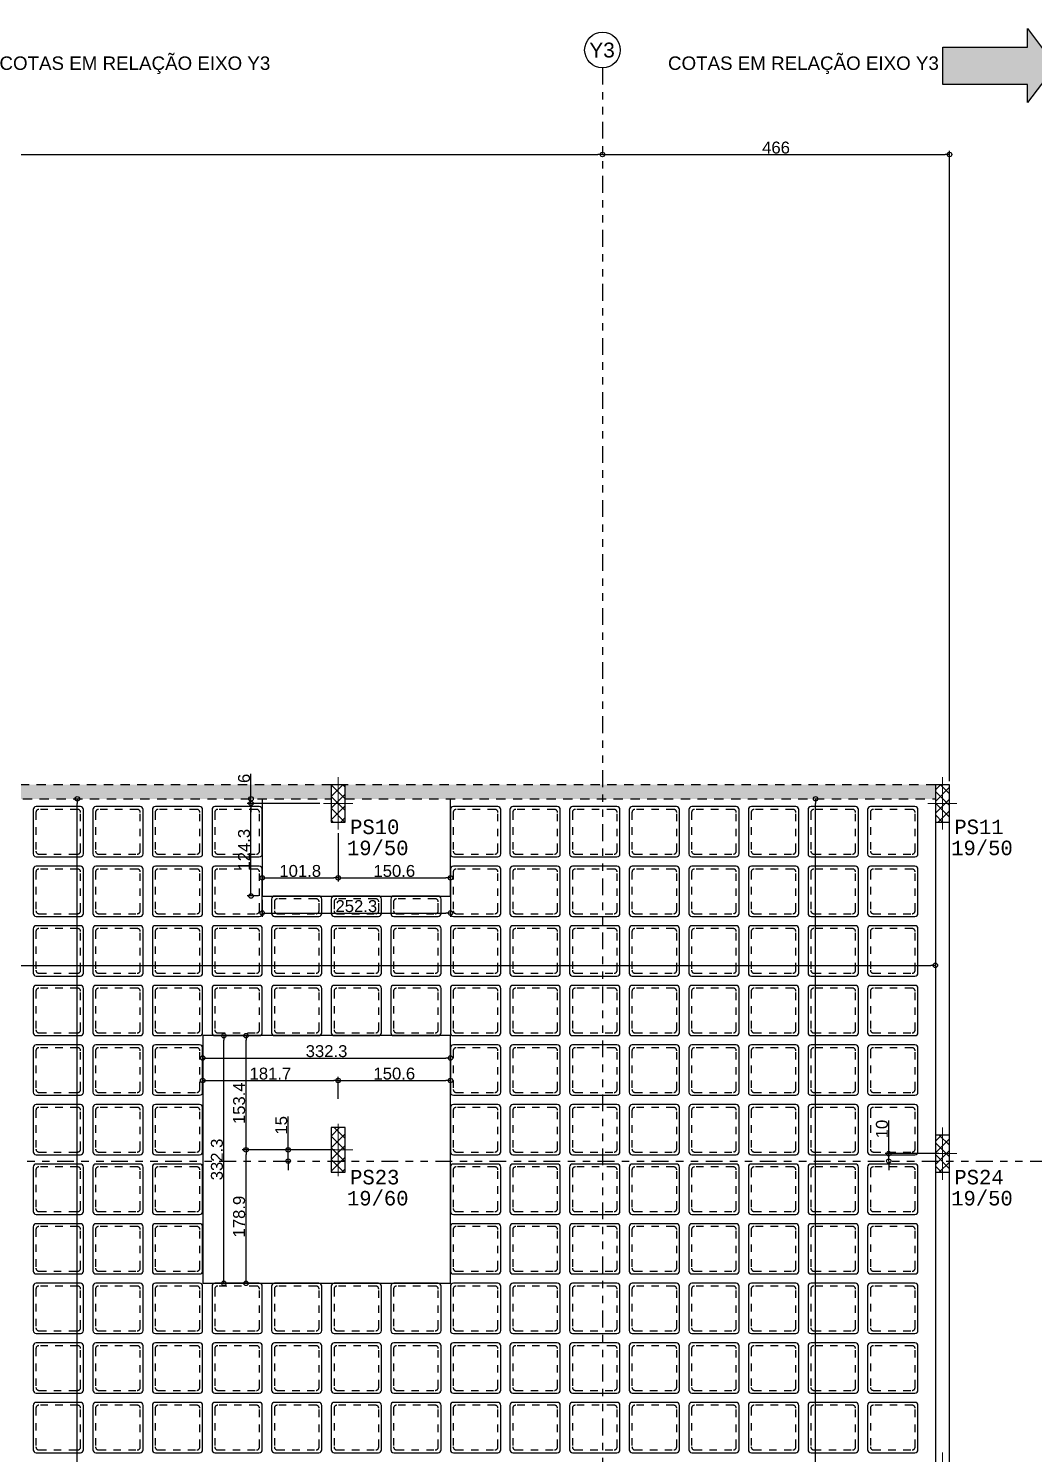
# Model space of a CAD drawing. Header units: millimetres. Extents: x -967 to 563, y -1588 to 506.
# Drawn here: x 88.46 to 101.96, y -235.92 to -216.78 of the extents above; entities that cross this region are included whole.
import ezdxf
from ezdxf.enums import TextEntityAlignment as Align

# ---------------------------------------------------------------- set-up
doc = ezdxf.new("R2010")
doc.units = ezdxf.units.MM
for name, pattern in [('CONTINU', [0]), ('CYPE_RAYAPUNTOPUNTO', [0.45, 0.225, -0.075, 0, -0.075, 0, -0.075]), ('DASHDOT', [1, 0.5, -0.25, 0, -0.25]), ('ESTILO_TQS_0001', [1, 0.7, -0.3]), ('HIDDEN2', [0.1875, 0.125, -0.0625])]:
    doc.linetypes.add(name, pattern=pattern)
for name, color, linetype in [('1', 5, 'Continuous'), ('12', 4, 'Continuous'), ('208', 13, 'Continuous'), ('251', 5, 'Continuous'), ('252', 153, 'ESTILO_TQS_0001'), ('4', 2, 'Continuous'), ('9', 7, 'Continuous'), ('A_htc_alv', 7, 'Continuous'), ('COTAS', 1, 'Continuous'), ('EIXOS', 8, 'DASHDOT'), ('TEXTO_EIXOS', 7, 'Continuous')]:
    doc.layers.add(name, color=color, linetype=linetype)
doc.layers.add('PILAR_EIXOS', color=1, linetype='Continuous', lineweight=0)
doc.styles.add('ARIAL', font='arial.ttf')
doc.styles.add('CYPETXT', font='arial.ttf', dxfattribs={"height": 0.2})
doc.styles.add('TQS_LUCIDA_CONSOLE', font='lucon.TTF')
doc.dimstyles.new('AVILLA 100 2', dxfattribs={"dimtxt": 0.16, "dimasz": 0.06, "dimexe": 0.05, "dimexo": 0.05, "dimgap": 0.01, "dimtad": 3, "dimdec": 1, "dimlfac": 100, "dimzin": 9, "dimdsep": 46, "dimtxsty": 'ARIAL', "dimblk": 'ORIGIN', "dimcen": 1.5, "dimclrd": 10, "dimclre": 10, "dimclrt": 7, "dimadec": 0, "dimazin": 0, "dimtfac": 1, "dimtdec": 1, "dimtmove": 0, "dimatfit": 1, "dimfxl": 1, "dimarcsym": 0})
pattern_1 = [(45, (685.15059, -106.08026), (-0.078577241, 0.078577241), []), (135, (685.15059, -106.08026), (-0.078577241, -0.078577241), [])]

# ---------------------------------------------------------------- blocks, each defined once
blk = doc.blocks.new('_VAONER063700637000750007500')
at = {"layer": '251', "color": 8}
for p, q in [((-33.725, 29.725), (-33.725, -29.725)), ((29.725, 33.725), (-29.725, 33.725)), ((33.725, -29.725), (33.725, 29.725)), ((-29.725, -33.725), (29.725, -33.725))]:
    blk.add_line(p, q, dxfattribs=at)
for centre, start, end in [((-29.725, 29.725), 90, 180), ((29.725, 29.725), 0, 90), ((-29.725, -29.725), 180, 270), ((29.725, -29.725), 270, 0)]:
    blk.add_arc(centre, 4, start, end, dxfattribs=at)
at = {"layer": '252', "color": 8}
for p, q in [((-29.975, 25.975), (-29.975, -25.975)), ((25.975, 29.975), (-25.975, 29.975)), ((29.975, -25.975), (29.975, 25.975)), ((-25.975, -29.975), (25.975, -29.975))]:
    blk.add_line(p, q, dxfattribs=at)
for centre, start, end in [((-25.975, 25.975), 90, 180), ((25.975, 25.975), 0, 90), ((-25.975, -25.975), 180, 270), ((25.975, -25.975), 270, 0)]:
    blk.add_arc(centre, 4, start, end, dxfattribs=at)
blk = doc.blocks.new('_VAONER063700237000750007500')
at = {"layer": '251', "color": 8}
for p, q in [((-33.725, 9.725), (-33.725, -9.725)), ((29.725, 13.725), (-29.725, 13.725)), ((33.725, -9.725), (33.725, 9.725)), ((-29.725, -13.725), (29.725, -13.725))]:
    blk.add_line(p, q, dxfattribs=at)
for centre, start, end in [((-29.725, 9.725), 90, 180), ((29.725, 9.725), 0, 90), ((-29.725, -9.725), 180, 270), ((29.725, -9.725), 270, 0)]:
    blk.add_arc(centre, 4, start, end, dxfattribs=at)
at = {"layer": '252', "color": 8}
for p, q in [((-29.975, 5.975), (-29.975, -5.975)), ((25.975, 9.975), (-25.975, 9.975)), ((29.975, -5.975), (29.975, 5.975)), ((-25.975, -9.975), (25.975, -9.975))]:
    blk.add_line(p, q, dxfattribs=at)
for centre, start, end in [((-25.975, 5.975), 90, 180), ((25.975, 5.975), 0, 90), ((-25.975, -5.975), 180, 270), ((25.975, -5.975), 270, 0)]:
    blk.add_arc(centre, 4, start, end, dxfattribs=at)
blk = doc.blocks.new('NERVURADA TÉRREO 1 MODELO 2 (LO) R0')
at = {"layer": '208', "xscale": 0.01, "yscale": 0.01, "zscale": 0.01}
for name, p in [('_VAONER063700637000750007500', (761.035, -740.73)), ('_VAONER063700637000750007500', (761.835, -740.73)), ('_VAONER063700637000750007500', (762.634, -740.73)), ('_VAONER063700637000750007500', (763.434, -740.73)), ('_VAONER063700637000750007500', (766.632, -740.73)), ('_VAONER063700637000750007500', (767.431, -740.73)), ('_VAONER063700637000750007500', (768.231, -740.73)), ('_VAONER063700637000750007500', (769.03, -740.73)), ('_VAONER063700637000750007500', (769.83, -740.73)), ('_VAONER063700637000750007500', (770.629, -740.73)), ('_VAONER063700637000750007500', (771.429, -740.73)), ('_VAONER063700637000750007500', (772.228, -740.73)), ('_VAONER063700637000750007500', (761.035, -741.53)), ('_VAONER063700637000750007500', (761.835, -741.53)), ('_VAONER063700637000750007500', (762.634, -741.53)), ('_VAONER063700637000750007500', (763.434, -741.53)), ('_VAONER063700637000750007500', (766.632, -741.53)), ('_VAONER063700637000750007500', (767.431, -741.53)), ('_VAONER063700637000750007500', (768.231, -741.53)), ('_VAONER063700637000750007500', (769.03, -741.53)), ('_VAONER063700637000750007500', (769.83, -741.53)), ('_VAONER063700637000750007500', (770.629, -741.53)), ('_VAONER063700637000750007500', (771.429, -741.53)), ('_VAONER063700637000750007500', (772.228, -741.53)), ('_VAONER063700237000750007500', (764.233, -741.73)), ('_VAONER063700237000750007500', (765.033, -741.73)), ('_VAONER063700237000750007500', (765.832, -741.73)), ('_VAONER063700637000750007500', (761.035, -742.329)), ('_VAONER063700637000750007500', (761.835, -742.329)), ('_VAONER063700637000750007500', (762.634, -742.329)), ('_VAONER063700637000750007500', (763.434, -742.329)), ('_VAONER063700637000750007500', (764.233, -742.329)), ('_VAONER063700637000750007500', (765.033, -742.329)), ('_VAONER063700637000750007500', (765.832, -742.329)), ('_VAONER063700637000750007500', (766.632, -742.329)), ('_VAONER063700637000750007500', (767.431, -742.329)), ('_VAONER063700637000750007500', (768.231, -742.329)), ('_VAONER063700637000750007500', (769.03, -742.329)), ('_VAONER063700637000750007500', (769.83, -742.329)), ('_VAONER063700637000750007500', (770.629, -742.329)), ('_VAONER063700637000750007500', (771.429, -742.329)), ('_VAONER063700637000750007500', (772.228, -742.329)), ('_VAONER063700637000750007500', (761.035, -743.129)), ('_VAONER063700637000750007500', (761.835, -743.129)), ('_VAONER063700637000750007500', (762.634, -743.129)), ('_VAONER063700637000750007500', (763.434, -743.129)), ('_VAONER063700637000750007500', (764.233, -743.129)), ('_VAONER063700637000750007500', (765.033, -743.129)), ('_VAONER063700637000750007500', (765.832, -743.129)), ('_VAONER063700637000750007500', (766.632, -743.129)), ('_VAONER063700637000750007500', (767.431, -743.129)), ('_VAONER063700637000750007500', (768.231, -743.129)), ('_VAONER063700637000750007500', (769.03, -743.129)), ('_VAONER063700637000750007500', (769.83, -743.129)), ('_VAONER063700637000750007500', (770.629, -743.129)), ('_VAONER063700637000750007500', (771.429, -743.129)), ('_VAONER063700637000750007500', (772.228, -743.129)), ('_VAONER063700637000750007500', (761.035, -743.928)), ('_VAONER063700637000750007500', (761.835, -743.928)), ('_VAONER063700637000750007500', (762.634, -743.928)), ('_VAONER063700637000750007500', (766.632, -743.928)), ('_VAONER063700637000750007500', (767.431, -743.928)), ('_VAONER063700637000750007500', (768.231, -743.928)), ('_VAONER063700637000750007500', (769.03, -743.928)), ('_VAONER063700637000750007500', (769.83, -743.928)), ('_VAONER063700637000750007500', (770.629, -743.928)), ('_VAONER063700637000750007500', (771.429, -743.928)), ('_VAONER063700637000750007500', (772.228, -743.928)), ('_VAONER063700637000750007500', (761.035, -744.728)), ('_VAONER063700637000750007500', (761.835, -744.728)), ('_VAONER063700637000750007500', (762.634, -744.728)), ('_VAONER063700637000750007500', (766.632, -744.728)), ('_VAONER063700637000750007500', (767.431, -744.728)), ('_VAONER063700637000750007500', (768.231, -744.728)), ('_VAONER063700637000750007500', (769.03, -744.728)), ('_VAONER063700637000750007500', (769.83, -744.728)), ('_VAONER063700637000750007500', (770.629, -744.728)), ('_VAONER063700637000750007500', (771.429, -744.728)), ('_VAONER063700637000750007500', (772.228, -744.728)), ('_VAONER063700637000750007500', (761.035, -745.527)), ('_VAONER063700637000750007500', (761.835, -745.527)), ('_VAONER063700637000750007500', (762.634, -745.527)), ('_VAONER063700637000750007500', (766.632, -745.527)), ('_VAONER063700637000750007500', (767.431, -745.527)), ('_VAONER063700637000750007500', (768.231, -745.527)), ('_VAONER063700637000750007500', (769.03, -745.527)), ('_VAONER063700637000750007500', (769.83, -745.527)), ('_VAONER063700637000750007500', (770.629, -745.527)), ('_VAONER063700637000750007500', (771.429, -745.527)), ('_VAONER063700637000750007500', (772.228, -745.527)), ('_VAONER063700637000750007500', (761.035, -746.327)), ('_VAONER063700637000750007500', (761.835, -746.327)), ('_VAONER063700637000750007500', (762.634, -746.327)), ('_VAONER063700637000750007500', (766.632, -746.327)), ('_VAONER063700637000750007500', (767.431, -746.327)), ('_VAONER063700637000750007500', (768.231, -746.327)), ('_VAONER063700637000750007500', (769.03, -746.327)), ('_VAONER063700637000750007500', (769.83, -746.327)), ('_VAONER063700637000750007500', (770.629, -746.327)), ('_VAONER063700637000750007500', (771.429, -746.327)), ('_VAONER063700637000750007500', (772.228, -746.327)), ('_VAONER063700637000750007500', (761.035, -747.126)), ('_VAONER063700637000750007500', (761.835, -747.126)), ('_VAONER063700637000750007500', (762.634, -747.126)), ('_VAONER063700637000750007500', (763.434, -747.126)), ('_VAONER063700637000750007500', (764.233, -747.126)), ('_VAONER063700637000750007500', (765.033, -747.126)), ('_VAONER063700637000750007500', (765.832, -747.126)), ('_VAONER063700637000750007500', (766.632, -747.126)), ('_VAONER063700637000750007500', (767.431, -747.126)), ('_VAONER063700637000750007500', (768.231, -747.126)), ('_VAONER063700637000750007500', (769.03, -747.126)), ('_VAONER063700637000750007500', (769.83, -747.126)), ('_VAONER063700637000750007500', (770.629, -747.126)), ('_VAONER063700637000750007500', (771.429, -747.126)), ('_VAONER063700637000750007500', (772.228, -747.126)), ('_VAONER063700637000750007500', (761.035, -747.926)), ('_VAONER063700637000750007500', (761.835, -747.926)), ('_VAONER063700637000750007500', (762.634, -747.926)), ('_VAONER063700637000750007500', (763.434, -747.926)), ('_VAONER063700637000750007500', (764.233, -747.926)), ('_VAONER063700637000750007500', (765.033, -747.926)), ('_VAONER063700637000750007500', (765.832, -747.926)), ('_VAONER063700637000750007500', (766.632, -747.926)), ('_VAONER063700637000750007500', (767.431, -747.926)), ('_VAONER063700637000750007500', (768.231, -747.926)), ('_VAONER063700637000750007500', (769.03, -747.926)), ('_VAONER063700637000750007500', (769.83, -747.926)), ('_VAONER063700637000750007500', (770.629, -747.926)), ('_VAONER063700637000750007500', (771.429, -747.926)), ('_VAONER063700637000750007500', (772.228, -747.926)), ('_VAONER063700637000750007500', (761.035, -748.725)), ('_VAONER063700637000750007500', (761.835, -748.725)), ('_VAONER063700637000750007500', (762.634, -748.725)), ('_VAONER063700637000750007500', (763.434, -748.725)), ('_VAONER063700637000750007500', (764.233, -748.725)), ('_VAONER063700637000750007500', (765.033, -748.725)), ('_VAONER063700637000750007500', (765.832, -748.725)), ('_VAONER063700637000750007500', (766.632, -748.725)), ('_VAONER063700637000750007500', (767.431, -748.725)), ('_VAONER063700637000750007500', (768.231, -748.725)), ('_VAONER063700637000750007500', (769.03, -748.725)), ('_VAONER063700637000750007500', (769.83, -748.725)), ('_VAONER063700637000750007500', (770.629, -748.725)), ('_VAONER063700637000750007500', (771.429, -748.725)), ('_VAONER063700637000750007500', (772.228, -748.725))]:
    blk.add_blockref(name, p, dxfattribs=at)
blk = doc.blocks.new('Eixos do pilar')
at = {"layer": 'PILAR_EIXOS'}
for p, q in [((0, -0.5), (0, 0.5)), ((-0.5, 0), (0.5, 0))]:
    blk.add_line(p, q, dxfattribs=at)
blk = doc.blocks.new('_Origin')
at = {"color": 0, "linetype": 'ByBlock', "lineweight": -2}
blk.add_line((0, 0), (-1, 0), dxfattribs=at)
blk.add_circle((0, 0), 0.5, dxfattribs=at)
blk = doc.blocks.new('*D50')
at = {"layer": 'COTAS', "color": 10, "lineweight": -2, "transparency": 16777216}
blk.add_line((748.944, -131.643), (768.274, -131.643), dxfattribs=at)
at = {"layer": 'Defpoints', "color": 0, "transparency": 16777216}
for p in [(748.884, -131.643), (768.334, -131.643), (768.334, -131.643)]:
    blk.add_point(p, dxfattribs=at)
at = {"layer": 'COTAS', "color": 10, "lineweight": -2, "transparency": 16777216, "xscale": 0.06, "yscale": 0.06, "zscale": 0.06, "rotation": 180}
blk.add_blockref('_Origin', (748.884, -131.643), dxfattribs=at)
at = {"layer": 'COTAS', "color": 10, "lineweight": -2, "transparency": 16777216, "xscale": 0.06, "yscale": 0.06, "zscale": 0.06}
blk.add_blockref('_Origin', (768.334, -131.643), dxfattribs=at)
at = {"layer": 'COTAS', "color": 7, "transparency": 16777216, "insert": (758.609, -131.551), "char_height": 0.16, "attachment_point": 5, "style": 'ARIAL'}
blk.add_mtext('1945', dxfattribs=at)
blk = doc.blocks.new('*D53')
at = {"layer": 'COTAS', "color": 10, "linetype": 'ByBlock', "lineweight": -2, "transparency": 16777216}
for p, q in [((772.989, -140.05), (772.989, -131.593)), ((768.394, -131.643), (772.929, -131.643))]:
    blk.add_line(p, q, dxfattribs=at)
at = {"layer": 'Defpoints', "color": 0, "linetype": 'ByBlock', "transparency": 16777216}
for p in [(768.334, -131.643), (772.989, -131.643), (772.989, -140.1)]:
    blk.add_point(p, dxfattribs=at)
at = {"layer": 'COTAS', "color": 10, "linetype": 'ByBlock', "lineweight": -2, "transparency": 16777216, "xscale": 0.06, "yscale": 0.06, "zscale": 0.06, "rotation": 180}
blk.add_blockref('_Origin', (768.334, -131.643), dxfattribs=at)
at = {"layer": 'COTAS', "color": 10, "linetype": 'ByBlock', "lineweight": -2, "transparency": 16777216, "xscale": 0.06, "yscale": 0.06, "zscale": 0.06}
blk.add_blockref('_Origin', (772.989, -131.643), dxfattribs=at)
at = {"layer": 'COTAS', "color": 7, "linetype": 'ByBlock', "transparency": 16777216, "insert": (770.662, -131.551), "char_height": 0.16, "attachment_point": 5, "style": 'ARIAL'}
blk.add_mtext('466', dxfattribs=at)
blk = doc.blocks.new('*D709')
at = {"layer": 'COTAS', "color": 10, "linetype": 'ByBlock', "lineweight": -2, "transparency": 16777216}
for p, q in [((873.964, -572.77), (873.964, -573.42)), ((872.946, -573.012), (872.946, -573.42)), ((873.006, -573.37), (873.904, -573.37))]:
    blk.add_line(p, q, dxfattribs=at)
at = {"layer": 'Defpoints', "color": 0, "linetype": 'ByBlock', "transparency": 16777216}
for p in [(873.964, -572.72), (872.946, -572.962), (873.964, -573.37)]:
    blk.add_point(p, dxfattribs=at)
at = {"layer": 'COTAS', "color": 10, "linetype": 'ByBlock', "lineweight": -2, "transparency": 16777216, "xscale": 0.06, "yscale": 0.06, "zscale": 0.06, "rotation": 180}
blk.add_blockref('_Origin', (872.946, -573.37), dxfattribs=at)
at = {"layer": 'COTAS', "color": 10, "linetype": 'ByBlock', "lineweight": -2, "transparency": 16777216, "xscale": 0.06, "yscale": 0.06, "zscale": 0.06}
blk.add_blockref('_Origin', (873.964, -573.37), dxfattribs=at)
at = {"layer": 'COTAS', "color": 7, "linetype": 'ByBlock', "transparency": 16777216, "insert": (873.455, -573.278), "char_height": 0.16, "attachment_point": 5, "style": 'ARIAL'}
blk.add_mtext('101.8', dxfattribs=at)
blk = doc.blocks.new('*D710')
at = {"layer": 'COTAS', "color": 10, "linetype": 'ByBlock', "lineweight": -2, "transparency": 16777216}
for p, q in [((873.964, -572.77), (873.964, -573.42)), ((874.024, -573.37), (875.41, -573.37))]:
    blk.add_line(p, q, dxfattribs=at)
at = {"layer": 'Defpoints', "color": 0, "linetype": 'ByBlock', "transparency": 16777216}
for p in [(873.964, -572.72), (875.47, -573.37), (875.47, -573.37)]:
    blk.add_point(p, dxfattribs=at)
at = {"layer": 'COTAS', "color": 10, "linetype": 'ByBlock', "lineweight": -2, "transparency": 16777216, "xscale": 0.06, "yscale": 0.06, "zscale": 0.06, "rotation": 180}
blk.add_blockref('_Origin', (873.964, -573.37), dxfattribs=at)
at = {"layer": 'COTAS', "color": 10, "linetype": 'ByBlock', "lineweight": -2, "transparency": 16777216, "xscale": 0.06, "yscale": 0.06, "zscale": 0.06}
blk.add_blockref('_Origin', (875.47, -573.37), dxfattribs=at)
at = {"layer": 'COTAS', "color": 7, "linetype": 'ByBlock', "transparency": 16777216, "insert": (874.717, -573.278), "char_height": 0.16, "attachment_point": 5, "style": 'ARIAL'}
blk.add_mtext('150.6', dxfattribs=at)
blk = doc.blocks.new('*D711')
at = {"layer": 'COTAS', "color": 10, "linetype": 'ByBlock', "lineweight": -2, "transparency": 16777216}
for p, q in [((872.946, -573.663), (872.946, -573.892)), ((875.47, -573.663), (875.47, -573.892)), ((873.006, -573.842), (875.41, -573.842))]:
    blk.add_line(p, q, dxfattribs=at)
at = {"layer": 'Defpoints', "color": 0, "linetype": 'ByBlock', "transparency": 16777216}
for p in [(872.946, -573.613), (875.47, -573.613), (875.47, -573.842)]:
    blk.add_point(p, dxfattribs=at)
at = {"layer": 'COTAS', "color": 10, "linetype": 'ByBlock', "lineweight": -2, "transparency": 16777216, "xscale": 0.06, "yscale": 0.06, "zscale": 0.06, "rotation": 180}
blk.add_blockref('_Origin', (872.946, -573.842), dxfattribs=at)
at = {"layer": 'COTAS', "color": 10, "linetype": 'ByBlock', "lineweight": -2, "transparency": 16777216, "xscale": 0.06, "yscale": 0.06, "zscale": 0.06}
blk.add_blockref('_Origin', (875.47, -573.842), dxfattribs=at)
at = {"layer": 'COTAS', "color": 7, "linetype": 'ByBlock', "transparency": 16777216, "insert": (874.208, -573.75), "char_height": 0.16, "attachment_point": 5, "style": 'ARIAL'}
blk.add_mtext('252.3', dxfattribs=at)
blk = doc.blocks.new('*D712')
at = {"layer": 'COTAS', "color": 10, "linetype": 'ByBlock', "lineweight": -2, "transparency": 16777216}
for p, q in [((873.719, -572.37), (872.744, -572.37)), ((872.794, -573.553), (872.794, -572.43)), ((872.896, -573.613), (872.744, -573.613))]:
    blk.add_line(p, q, dxfattribs=at)
at = {"layer": 'Defpoints', "color": 0, "linetype": 'ByBlock', "transparency": 16777216}
for p in [(872.794, -572.37), (873.769, -572.37), (872.946, -573.613)]:
    blk.add_point(p, dxfattribs=at)
at = {"layer": 'COTAS', "color": 10, "linetype": 'ByBlock', "lineweight": -2, "transparency": 16777216, "xscale": 0.06, "yscale": 0.06, "zscale": 0.06}
for p, rotation in [((872.794, -572.37), 90), ((872.794, -573.613), 270)]:
    blk.add_blockref('_Origin', p, dxfattribs=dict(at, rotation=rotation))
at = {"layer": 'COTAS', "color": 7, "linetype": 'ByBlock', "transparency": 16777216, "insert": (872.702, -572.992), "char_height": 0.16, "attachment_point": 5, "rotation": 90, "style": 'ARIAL'}
blk.add_mtext('124.3', dxfattribs=at)
blk = doc.blocks.new('*D713')
at = {"layer": 'COTAS', "color": 10, "linetype": 'ByBlock', "lineweight": -2, "transparency": 16777216}
for p, q in [((872.794, -572.25), (872.794, -571.972)), ((873.719, -572.37), (872.744, -572.37)), ((872.794, -572.37), (872.794, -572.31)), ((872.794, -572.43), (872.794, -572.49))]:
    blk.add_line(p, q, dxfattribs=at)
at = {"layer": 'Defpoints', "color": 0, "linetype": 'ByBlock', "transparency": 16777216}
for p in [(872.794, -572.31), (872.794, -572.31), (873.769, -572.37)]:
    blk.add_point(p, dxfattribs=at)
at = {"layer": 'COTAS', "color": 10, "linetype": 'ByBlock', "lineweight": -2, "transparency": 16777216, "xscale": 0.06, "yscale": 0.06, "zscale": 0.06}
for p, rotation in [((872.794, -572.31), 270), ((872.794, -572.37), 90)]:
    blk.add_blockref('_Origin', p, dxfattribs=dict(at, rotation=rotation))
at = {"layer": 'COTAS', "color": 7, "linetype": 'ByBlock', "transparency": 16777216, "insert": (872.702, -572.035), "char_height": 0.16, "attachment_point": 5, "rotation": 90, "style": 'ARIAL'}
blk.add_mtext('6', dxfattribs=at)
blk = doc.blocks.new('*D448')
at = {"layer": 'COTAS', "color": 10, "linetype": 'ByBlock', "lineweight": -2, "transparency": 16777216}
for p, q in [((872.207, -576.088), (873.904, -576.088)), ((873.964, -576.334), (873.964, -576.038))]:
    blk.add_line(p, q, dxfattribs=at)
at = {"layer": 'Defpoints', "color": 0, "linetype": 'ByBlock', "transparency": 16777216}
for p in [(872.147, -576.088), (873.964, -576.088), (873.964, -576.384)]:
    blk.add_point(p, dxfattribs=at)
at = {"layer": 'COTAS', "color": 10, "linetype": 'ByBlock', "lineweight": -2, "transparency": 16777216, "xscale": 0.06, "yscale": 0.06, "zscale": 0.06, "rotation": 180}
blk.add_blockref('_Origin', (872.147, -576.088), dxfattribs=at)
at = {"layer": 'COTAS', "color": 10, "linetype": 'ByBlock', "lineweight": -2, "transparency": 16777216, "xscale": 0.06, "yscale": 0.06, "zscale": 0.06}
blk.add_blockref('_Origin', (873.964, -576.088), dxfattribs=at)
at = {"layer": 'COTAS', "color": 7, "linetype": 'ByBlock', "transparency": 16777216, "insert": (873.055, -575.997), "char_height": 0.16, "attachment_point": 5, "style": 'ARIAL'}
blk.add_mtext('181.7', dxfattribs=at)
blk = doc.blocks.new('*D449')
at = {"layer": 'COTAS', "color": 10, "linetype": 'ByBlock', "lineweight": -2, "transparency": 16777216}
for p, q in [((873.964, -576.334), (873.964, -576.038)), ((874.024, -576.088), (875.41, -576.088))]:
    blk.add_line(p, q, dxfattribs=at)
at = {"layer": 'Defpoints', "color": 0, "linetype": 'ByBlock', "transparency": 16777216}
for p in [(875.47, -576.088), (875.47, -576.088), (873.964, -576.384)]:
    blk.add_point(p, dxfattribs=at)
at = {"layer": 'COTAS', "color": 10, "linetype": 'ByBlock', "lineweight": -2, "transparency": 16777216, "xscale": 0.06, "yscale": 0.06, "zscale": 0.06, "rotation": 180}
blk.add_blockref('_Origin', (873.964, -576.088), dxfattribs=at)
at = {"layer": 'COTAS', "color": 10, "linetype": 'ByBlock', "lineweight": -2, "transparency": 16777216, "xscale": 0.06, "yscale": 0.06, "zscale": 0.06}
blk.add_blockref('_Origin', (875.47, -576.088), dxfattribs=at)
at = {"layer": 'COTAS', "color": 7, "linetype": 'ByBlock', "transparency": 16777216, "insert": (874.717, -575.997), "char_height": 0.16, "attachment_point": 5, "style": 'ARIAL'}
blk.add_mtext('150.6', dxfattribs=at)
blk = doc.blocks.new('*D450')
at = {"layer": 'COTAS', "color": 10, "linetype": 'ByBlock', "lineweight": -2, "transparency": 16777216}
blk.add_line((872.207, -575.787), (875.41, -575.787), dxfattribs=at)
at = {"layer": 'Defpoints', "color": 0, "linetype": 'ByBlock', "transparency": 16777216}
for p in [(872.147, -575.787), (875.47, -575.787), (875.47, -575.787)]:
    blk.add_point(p, dxfattribs=at)
at = {"layer": 'COTAS', "color": 10, "linetype": 'ByBlock', "lineweight": -2, "transparency": 16777216, "xscale": 0.06, "yscale": 0.06, "zscale": 0.06, "rotation": 180}
blk.add_blockref('_Origin', (872.147, -575.787), dxfattribs=at)
at = {"layer": 'COTAS', "color": 10, "linetype": 'ByBlock', "lineweight": -2, "transparency": 16777216, "xscale": 0.06, "yscale": 0.06, "zscale": 0.06}
blk.add_blockref('_Origin', (875.47, -575.787), dxfattribs=at)
at = {"layer": 'COTAS', "color": 7, "linetype": 'ByBlock', "transparency": 16777216, "insert": (873.808, -575.696), "char_height": 0.16, "attachment_point": 5, "style": 'ARIAL'}
blk.add_mtext('332.3', dxfattribs=at)
blk = doc.blocks.new('*D451')
at = {"layer": 'COTAS', "color": 10, "linetype": 'ByBlock', "lineweight": -2, "transparency": 16777216}
for p, q in [((873.561, -577.02), (872.678, -577.02)), ((872.728, -578.75), (872.728, -577.08)), ((872.659, -578.81), (872.778, -578.81))]:
    blk.add_line(p, q, dxfattribs=at)
at = {"layer": 'Defpoints', "color": 0, "linetype": 'ByBlock', "transparency": 16777216}
for p in [(872.728, -577.02), (873.611, -577.02), (872.609, -578.81)]:
    blk.add_point(p, dxfattribs=at)
at = {"layer": 'COTAS', "color": 10, "linetype": 'ByBlock', "lineweight": -2, "transparency": 16777216, "xscale": 0.06, "yscale": 0.06, "zscale": 0.06}
for p, rotation in [((872.728, -577.02), 90), ((872.728, -578.81), 270)]:
    blk.add_blockref('_Origin', p, dxfattribs=dict(at, rotation=rotation))
at = {"layer": 'COTAS', "color": 7, "linetype": 'ByBlock', "transparency": 16777216, "insert": (872.636, -577.915), "char_height": 0.16, "attachment_point": 5, "rotation": 90, "style": 'ARIAL'}
blk.add_mtext('178.9', dxfattribs=at)
blk = doc.blocks.new('*D452')
at = {"layer": 'COTAS', "color": 10, "linetype": 'ByBlock', "lineweight": -2, "transparency": 16777216}
for p, q in [((872.728, -576.96), (872.728, -575.547)), ((873.561, -577.02), (872.678, -577.02))]:
    blk.add_line(p, q, dxfattribs=at)
at = {"layer": 'Defpoints', "color": 0, "linetype": 'ByBlock', "transparency": 16777216}
for p in [(872.728, -575.487), (872.728, -575.487), (873.611, -577.02)]:
    blk.add_point(p, dxfattribs=at)
at = {"layer": 'COTAS', "color": 10, "linetype": 'ByBlock', "lineweight": -2, "transparency": 16777216, "xscale": 0.06, "yscale": 0.06, "zscale": 0.06}
for p, rotation in [((872.728, -575.487), 90), ((872.728, -577.02), 270)]:
    blk.add_blockref('_Origin', p, dxfattribs=dict(at, rotation=rotation))
at = {"layer": 'COTAS', "color": 7, "linetype": 'ByBlock', "transparency": 16777216, "insert": (872.636, -576.394), "char_height": 0.16, "attachment_point": 5, "rotation": 90, "style": 'ARIAL'}
blk.add_mtext('153.4', dxfattribs=at)
blk = doc.blocks.new('*D453')
at = {"layer": 'COTAS', "color": 10, "linetype": 'ByBlock', "lineweight": -2, "transparency": 16777216}
for p, q in [((872.678, -575.487), (872.38, -575.487)), ((872.43, -578.75), (872.43, -575.547)), ((872.559, -578.81), (872.38, -578.81))]:
    blk.add_line(p, q, dxfattribs=at)
at = {"layer": 'Defpoints', "color": 0, "linetype": 'ByBlock', "transparency": 16777216}
for p in [(872.43, -575.487), (872.728, -575.487), (872.609, -578.81)]:
    blk.add_point(p, dxfattribs=at)
at = {"layer": 'COTAS', "color": 10, "linetype": 'ByBlock', "lineweight": -2, "transparency": 16777216, "xscale": 0.06, "yscale": 0.06, "zscale": 0.06}
for p, rotation in [((872.43, -575.487), 90), ((872.43, -578.81), 270)]:
    blk.add_blockref('_Origin', p, dxfattribs=dict(at, rotation=rotation))
at = {"layer": 'COTAS', "color": 7, "linetype": 'ByBlock', "transparency": 16777216, "insert": (872.338, -577.148), "char_height": 0.16, "attachment_point": 5, "rotation": 90, "style": 'ARIAL'}
blk.add_mtext('332.3', dxfattribs=at)
blk = doc.blocks.new('*D777')
at = {"layer": 'COTAS', "color": 10, "linetype": 'ByBlock', "lineweight": -2, "transparency": 16777216}
blk.add_line((812.908, -574.544), (881.914, -574.544), dxfattribs=at)
at = {"layer": 'Defpoints', "color": 0, "linetype": 'ByBlock', "transparency": 16777216}
for p in [(812.848, -574.544), (881.974, -574.544), (881.974, -574.544)]:
    blk.add_point(p, dxfattribs=at)
at = {"layer": 'COTAS', "color": 10, "linetype": 'ByBlock', "lineweight": -2, "transparency": 16777216, "xscale": 0.06, "yscale": 0.06, "zscale": 0.06, "rotation": 180}
blk.add_blockref('_Origin', (812.848, -574.544), dxfattribs=at)
at = {"layer": 'COTAS', "color": 10, "linetype": 'ByBlock', "lineweight": -2, "transparency": 16777216, "xscale": 0.06, "yscale": 0.06, "zscale": 0.06}
blk.add_blockref('_Origin', (881.974, -574.544), dxfattribs=at)
at = {"layer": 'COTAS', "color": 7, "linetype": 'ByBlock', "transparency": 16777216, "insert": (847.411, -574.452), "char_height": 0.16, "attachment_point": 5, "style": 'ARIAL'}
blk.add_mtext('6912.7', dxfattribs=at)
blk = doc.blocks.new('*D788')
at = {"layer": 'COTAS', "color": 10, "linetype": 'ByBlock', "lineweight": -2, "transparency": 16777216}
blk.add_line((870.465, -606.22), (870.465, -572.37), dxfattribs=at)
at = {"layer": 'Defpoints', "color": 0, "linetype": 'ByBlock', "transparency": 16777216}
for p in [(870.465, -572.31), (870.465, -572.31), (870.465, -606.28)]:
    blk.add_point(p, dxfattribs=at)
at = {"layer": 'COTAS', "color": 10, "linetype": 'ByBlock', "lineweight": -2, "transparency": 16777216, "xscale": 0.06, "yscale": 0.06, "zscale": 0.06}
for p, rotation in [((870.465, -572.31), 90), ((870.465, -606.28), 270)]:
    blk.add_blockref('_Origin', p, dxfattribs=dict(at, rotation=rotation))
at = {"layer": 'COTAS', "color": 7, "linetype": 'ByBlock', "transparency": 16777216, "insert": (870.374, -589.295), "char_height": 0.16, "attachment_point": 5, "rotation": 90, "style": 'ARIAL'}
blk.add_mtext('3397', dxfattribs=at)
blk = doc.blocks.new('*D789')
at = {"layer": 'COTAS', "color": 10, "linetype": 'ByBlock', "lineweight": -2, "transparency": 16777216}
blk.add_line((880.368, -593.22), (880.368, -572.37), dxfattribs=at)
at = {"layer": 'Defpoints', "color": 0, "linetype": 'ByBlock', "transparency": 16777216}
for p in [(880.368, -572.31), (880.368, -572.31), (880.368, -593.28)]:
    blk.add_point(p, dxfattribs=at)
at = {"layer": 'COTAS', "color": 10, "linetype": 'ByBlock', "lineweight": -2, "transparency": 16777216, "xscale": 0.06, "yscale": 0.06, "zscale": 0.06}
for p, rotation in [((880.368, -572.31), 90), ((880.368, -593.28), 270)]:
    blk.add_blockref('_Origin', p, dxfattribs=dict(at, rotation=rotation))
at = {"layer": 'COTAS', "color": 7, "linetype": 'ByBlock', "transparency": 16777216, "insert": (880.276, -582.795), "char_height": 0.16, "attachment_point": 5, "rotation": 90, "style": 'ARIAL'}
blk.add_mtext('2097', dxfattribs=at)
blk = doc.blocks.new('*D652')
at = {"layer": 'COTAS', "color": 10, "linetype": 'ByBlock', "lineweight": -2, "transparency": 16777216}
for p, q in [((873.293, -576.96), (873.293, -576.573)), ((873.914, -577.02), (873.243, -577.02)), ((873.293, -577.17), (873.293, -577.02)), ((873.293, -577.23), (873.293, -577.29))]:
    blk.add_line(p, q, dxfattribs=at)
at = {"layer": 'Defpoints', "color": 0, "linetype": 'ByBlock', "transparency": 16777216}
for p in [(873.964, -577.02), (873.293, -577.17), (873.293, -577.17)]:
    blk.add_point(p, dxfattribs=at)
at = {"layer": 'COTAS', "color": 10, "linetype": 'ByBlock', "lineweight": -2, "transparency": 16777216, "xscale": 0.06, "yscale": 0.06, "zscale": 0.06}
for p, rotation in [((873.293, -577.02), 270), ((873.293, -577.17), 90)]:
    blk.add_blockref('_Origin', p, dxfattribs=dict(at, rotation=rotation))
at = {"layer": 'COTAS', "color": 7, "linetype": 'ByBlock', "transparency": 16777216, "insert": (873.201, -576.69), "char_height": 0.16, "attachment_point": 5, "rotation": 90, "style": 'ARIAL'}
blk.add_mtext('15', dxfattribs=at)
blk = doc.blocks.new('*D653')
at = {"layer": 'COTAS', "color": 10, "linetype": 'ByBlock', "lineweight": -2, "transparency": 16777216}
for p, q in [((881.349, -577.01), (881.349, -576.624)), ((882.019, -577.07), (881.299, -577.07)), ((881.349, -577.17), (881.349, -577.07)), ((881.349, -577.23), (881.349, -577.29))]:
    blk.add_line(p, q, dxfattribs=at)
at = {"layer": 'Defpoints', "color": 0, "linetype": 'ByBlock', "transparency": 16777216}
for p in [(881.349, -577.17), (881.349, -577.17), (882.069, -577.07)]:
    blk.add_point(p, dxfattribs=at)
at = {"layer": 'COTAS', "color": 10, "linetype": 'ByBlock', "lineweight": -2, "transparency": 16777216, "xscale": 0.06, "yscale": 0.06, "zscale": 0.06}
for p, rotation in [((881.349, -577.07), 270), ((881.349, -577.17), 90)]:
    blk.add_blockref('_Origin', p, dxfattribs=dict(at, rotation=rotation))
at = {"layer": 'COTAS', "color": 7, "linetype": 'ByBlock', "transparency": 16777216, "insert": (881.258, -576.74), "char_height": 0.16, "attachment_point": 5, "rotation": 90, "style": 'ARIAL'}
blk.add_mtext('10', dxfattribs=at)
blk = doc.blocks.new('EIXOS DE OBRA TERREO1')
at = {"linetype": 'CONTINU', "ltscale": 0.05}
h = blk.add_hatch(color=8, dxfattribs=at)
h.dxf.hatch_style = 1
h.paths.add_polyline_path([(774.0364, -129.9525), (774.0364, -130.2025), (772.899, -130.2025), (772.899, -130.7025), (774.0364, -130.7025), (774.0364, -130.9469), (774.4114, -130.4525)])
at = {"elevation": -0.0202}
blk.add_lwpolyline([(772.899, -130.2025), (774.0364, -130.2025), (774.0364, -129.9525), (774.4114, -130.4525), (774.0364, -130.9469), (774.0364, -130.7025), (772.899, -130.7025)], close=True, dxfattribs=at)
at = {"layer": 'EIXOS', "linetype": 'CYPE_RAYAPUNTOPUNTO'}
for p, q in [((768.3342, -130.4804), (768.3342, -190.271)), ((699.3939, -145.1497), (774.5346, -145.1497))]:
    blk.add_line(p, q, dxfattribs=at)
at = {"layer": 'EIXOS', "linetype": 'CONTINU', "ltscale": 0.05}
blk.add_circle((768.3342, -130.2414), 0.239, dxfattribs=at)
at = {"layer": 'TEXTO_EIXOS', "style": 'CYPETXT'}
blk.add_text('Y3', height=0.2, dxfattribs=at).set_placement((768.3287, -130.2414), align=Align.MIDDLE_CENTER)
at = {"layer": 'TEXTO_EIXOS', "char_height": 0.18, "width": 4.053587, "attachment_point": 5, "style": 'CYPETXT'}
for insert in [(762.0621, -130.4454, 0.0202), (771.0297, -130.4454, -0.0202)]:
    blk.add_mtext('COTAS EM RELAÇÃO EIXO Y3', dxfattribs=dict(at, insert=insert))
at = {"layer": 'COTAS'}
dim = blk.add_linear_dim(base=(768.3342, -131.6426), p1=(748.8842, -131.6426), p2=(768.3342, -131.6426), dimstyle='AVILLA 100 2', dxfattribs=at)
dim.commit()
dim.dimension.update_dxf_attribs({"geometry": '*D50', "text_midpoint": (758.6092, -131.5509)})
at = {"layer": 'COTAS', "linetype": 'ByBlock'}
dim = blk.add_linear_dim(base=(772.9892, -131.6426), p1=(768.3342, -131.6426), p2=(772.9892, -140.0997), dimstyle='AVILLA 100 2', override={"dimtmove": 1}, dxfattribs=at)
dim.commit()
dim.dimension.update_dxf_attribs({"geometry": '*D53', "text_midpoint": (770.6617, -131.5509)})
blk = doc.blocks.new('COTAS TÉRREO (LO) R0')
at = {"layer": 'COTAS', "linetype": 'ByBlock'}
for base, p1, p2, picture, middle in [((872.7939, -572.3104), (873.7692, -572.3704), (872.7939, -572.3104), '*D713', (872.7939, -572.0346)), ((872.7277737964, -575.4868861131), (873.6107663206, -577.0203861132), (872.7277737964, -575.4868861131), '*D452', (872.7277737964, -576.3938568526)), ((873.2929, -577.1704), (873.9643, -577.0204), (873.2929, -577.1704), '*D652', (873.2929, -576.6904)), ((881.3494, -577.1704), (882.0693, -577.0704), (881.3494, -577.1704), '*D653', (881.3494, -576.7404))]:
    dim = blk.add_linear_dim(base=base, p1=p1, p2=p2, angle=90, dimstyle='AVILLA 100 2', dxfattribs=at)
    dim.commit()
    dim.dimension.update_dxf_attribs({"geometry": picture, "text_midpoint": middle, "dimtype": 128})
for base, p1, p2, picture, middle in [((870.4655, -572.3104), (870.4655, -606.2804), (870.4655, -572.3104), '*D788', (870.3737, -589.2954)), ((880.368, -572.3104), (880.368, -593.2804), (880.368, -572.3104), '*D789', (880.2764, -582.7954)), ((872.7939, -572.3704), (872.9462, -573.6134), (873.7692, -572.3704), '*D712', (872.7021, -572.9919)), ((872.4301, -575.4869), (872.609, -578.8099), (872.7278, -575.4869), '*D453', (872.3384, -577.1484)), ((872.7277737964, -577.0203861132), (872.6089948043, -578.8098861131), (873.6107663206, -577.0203861132), '*D451', (872.6360821184, -577.9151361132))]:
    dim = blk.add_linear_dim(base=base, p1=p1, p2=p2, angle=90, dimstyle='AVILLA 100 2', dxfattribs=at)
    dim.commit()
    dim.dimension.update_dxf_attribs({"geometry": picture, "text_midpoint": middle})
for base, p1, p2, picture, middle in [((873.9642, -573.3696), (872.9462, -572.9619), (873.9642, -572.7204), '*D709', (873.4552, -573.2779)), ((875.46974481, -573.36958066), (873.9642448, -572.72038611), (875.46974481, -573.36958066), '*D710', (874.7169948, -573.27788898)), ((875.4697448, -573.84220055), (872.94624481, -573.61338611), (875.4697448, -573.61338611), '*D711', (874.20799481, -573.7504543)), ((881.97424, -574.54418), (812.84766, -574.54418), (881.97424, -574.54418), '*D777', (847.41095, -574.45249)), ((875.4697, -575.7874), (872.1467, -575.7874), (875.4697, -575.7874), '*D450', (873.8082, -575.6956)), ((873.964244801, -576.088362456), (872.146744804, -576.088362456), (873.964244801, -576.384155328), '*D448', (873.055494803, -575.996670778)), ((875.469744804, -576.088362456), (873.964244801, -576.384155328), (875.469744804, -576.088362456), '*D449', (874.716994803, -575.996670778))]:
    dim = blk.add_linear_dim(base=base, p1=p1, p2=p2, dimstyle='AVILLA 100 2', dxfattribs=at)
    dim.commit()
    dim.dimension.update_dxf_attribs({"geometry": picture, "text_midpoint": middle})

msp = doc.modelspace()

# ---------------------------------------------------------------- hatches: boundary and pattern name
at = {"linetype": 'ByBlock'}
h = msp.add_hatch(dxfattribs=at)
h.set_pattern_fill('ANSI37', color=4, scale=0.035)
h.set_pattern_definition(pattern_1)
h.paths.add_polyline_path([(92.5207, -227.4321), (92.7107, -227.4321), (92.7107, -226.9321), (92.5207, -226.9321)])
h = msp.add_hatch(dxfattribs=at)
h.set_pattern_fill('ANSI37', color=4, scale=0.035)
h.set_pattern_definition(pattern_1)
h.paths.add_polyline_path([(100.6257, -227.4321), (100.8157, -227.4321), (100.8157, -226.9321), (100.6257, -226.9321)])
h = msp.add_hatch(dxfattribs=at)
h.set_pattern_fill('ANSI37', color=4, scale=0.035)
h.set_pattern_definition(pattern_1)
h.paths.add_polyline_path([(92.5207, -232.1321), (92.7107, -232.1321), (92.7107, -231.5321), (92.5207, -231.5321)])
h = msp.add_hatch(dxfattribs=at)
h.set_pattern_fill('ANSI37', color=4, scale=0.035)
h.set_pattern_definition(pattern_1)
h.paths.add_polyline_path([(100.6257, -232.1321), (100.8157, -232.1321), (100.8157, -231.6321), (100.6257, -231.6321)])
at = {"layer": 'A_htc_alv', "linetype": 'ByBlock', "true_color": 0x93278f}
h = msp.add_hatch(color=217, dxfattribs=at)
h.dxf.hatch_style = 1
h.paths.add_polyline_path([(92.5207, -226.9321), (85.0107, -226.9321), (85.0107, -227.1221), (92.5207, -227.1221)])
h = msp.add_hatch(color=217, dxfattribs=at)
h.dxf.hatch_style = 1
h.paths.add_polyline_path([(100.6257, -226.9321), (92.7107, -226.9321), (92.7107, -227.1221), (100.6257, -227.1221)])

# ---------------------------------------------------------------- linework, layer by layer
at = {"layer": '1', "linetype": 'HIDDEN2'}
for points in [[(92.5207, -226.9321), (85.0107, -226.9321)], [(100.6257, -226.9321), (92.7107, -226.9321)], [(85.0107, -227.1221), (92.5207, -227.1221)], [(92.7107, -227.1221), (100.6257, -227.1221)]]:
    msp.add_lwpolyline(points, dxfattribs=at)
at = {"layer": '1'}
for points in [[(91.579, -227.1221), (91.5977, -227.1221), (91.5977, -228.4251)], [(91.5977, -228.4251), (94.1212, -228.4251), (94.1212, -227.1221), (94.14, -227.1221)], [(100.6257, -227.4321), (100.6257, -231.6321)], [(100.8157, -231.6321), (100.8157, -227.4321)], [(94.1212, -233.6216), (94.1212, -230.2986), (90.7982, -230.2986), (90.7982, -233.6216), (94.1212, -233.6216)], [(100.6257, -232.1321), (100.6257, -236.0921)], [(100.8157, -236.0921), (100.8157, -232.1321)]]:
    msp.add_lwpolyline(points, dxfattribs=at)
at = {"layer": '4'}
for points in [[(92.5207, -227.4321), (92.7107, -227.4321), (92.7107, -226.9321), (92.5207, -226.9321), (92.5207, -227.4321)], [(100.6257, -227.4321), (100.8157, -227.4321), (100.8157, -226.9321), (100.6257, -226.9321), (100.6257, -227.4321)], [(92.5207, -232.1321), (92.7107, -232.1321), (92.7107, -231.5321), (92.5207, -231.5321), (92.5207, -232.1321)], [(100.6257, -232.1321), (100.8157, -232.1321), (100.8157, -231.6321), (100.6257, -231.6321), (100.6257, -232.1321)]]:
    msp.add_lwpolyline(points, dxfattribs=at)

# ---------------------------------------------------------------- block references
at = {"color": 9, "linetype": 'ByBlock'}
msp.add_blockref('EIXOS DE OBRA TERREO1', (-672.1735, -86.8324), dxfattribs=at)
at = {"layer": 'COTAS', "color": 6, "linetype": 'ByBlock'}
msp.add_blockref('COTAS TÉRREO (LO) R0', (-781.3485, 345.1883), dxfattribs=at)
at = {"layer": 'COTAS', "color": 40, "linetype": 'ByBlock', "true_color": 0xf8d731}
msp.add_blockref('NERVURADA TÉRREO 1 MODELO 2 (LO) R0', (-672.1735, 513.1676), dxfattribs=at)
at = {"layer": 'PILAR_EIXOS', "xscale": 0.39, "yscale": 0.7}
for p in [(92.6157, -227.1821), (100.7207, -227.1821), (92.6157, -231.8321), (100.7207, -231.8821), (100.7207, -236.2421)]:
    msp.add_blockref('Eixos do pilar', p, dxfattribs=at)

# ---------------------------------------------------------------- texts
at = {"layer": '12', "linetype": 'Continuous', "style": 'TQS_LUCIDA_CONSOLE'}
for s, p in [('19/50', (92.7332, -227.877)), ('19/50', (100.8382, -227.877)), ('19/60', (92.7332, -232.577)), ('19/50', (100.8382, -232.577))]:
    msp.add_text(s, height=0.195, dxfattribs=at).set_placement(p)
at = {"layer": '9', "linetype": 'Continuous', "style": 'TQS_LUCIDA_CONSOLE'}
for s, p in [('PS10', (92.7757, -227.5946)), ('PS11', (100.8807, -227.5946)), ('PS23', (92.7757, -232.2946)), ('PS24', (100.8807, -232.2946))]:
    msp.add_text(s, height=0.195, dxfattribs=at).set_placement(p)

doc.saveas('drawing.dxf')
